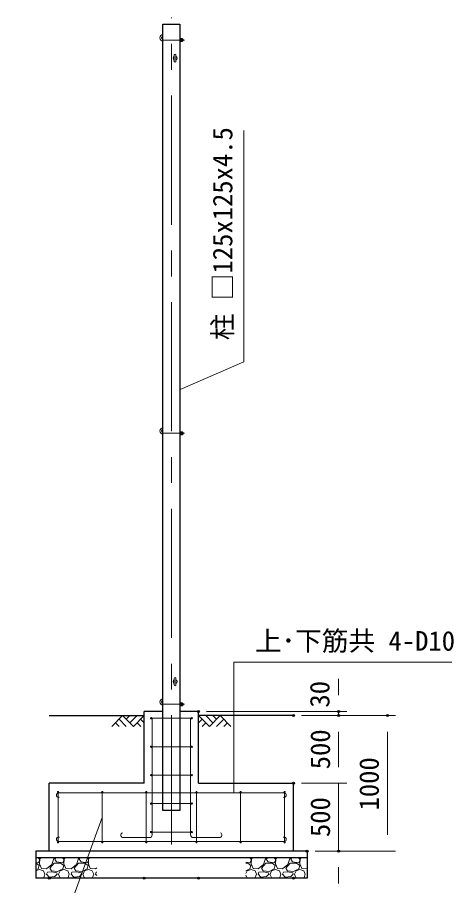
# Model space of a CAD drawing. Units: millimetres, scale not verified. Extents: x -12599 to 12601, y -8909 to 8911.
# Drawn here: x 4890 to 8106, y -2451 to 3955 of the extents above; entities that cross this region are included whole.
import ezdxf
from ezdxf.enums import TextEntityAlignment as Align

# ---------------------------------------------------------------- set-up
doc = ezdxf.new("R2010")
doc.units = ezdxf.units.MM
doc.header["$LTSCALE"] = 30
doc.header["$PDMODE"] = 32
doc.header["$PDSIZE"] = 15
doc.linetypes.add('USER1', pattern=[50.8, 31.75, -6.35, 6.35, -6.35])
for name, color, linetype, lineweight in [('0-0_D-BMK', 2, 'USER1', 13), ('0-1_D-STR1', 1, 'Continuous', 25), ('0-2_D-STR3', 3, 'Continuous', 13), ('0-3_D-BGD', 7, 'Continuous', 25), ('0-4_D-STR-DIM', 7, 'Continuous', 13), ('0-7_D-STR-TXT', 7, 'Continuous', 13), ('0-A_D-STR4', 7, 'Continuous', 25), ('0-B_D-DCR-HCH', 7, 'Continuous', 13)]:
    doc.layers.add(name, color=color, linetype=linetype, lineweight=lineweight)
doc.layers.add('0-6_Defpoints', color=8, linetype='Continuous')
doc.styles.add('ＭＳ ゴシック', font='')
doc.styles.get('ＭＳ ゴシック').set_extended_font_data('MS Gothic')

msp = doc.modelspace()

# ---------------------------------------------------------------- linework, layer by layer
at = {"layer": '0-0_D-BMK'}
for p, q in [((6025.15, -2146.93), (6025.15, 3955.07)), ((5962.65, 3787.07), (6122.65, 3787.07)), ((5962.65, 887.07), (6122.65, 887.07)), ((5962.65, -1112.93), (6122.65, -1112.93))]:
    msp.add_line(p, q, dxfattribs=at)
at = {"layer": '0-1_D-STR1'}
msp.add_lwpolyline([(5962.65, 3904.07), (6087.65, 3904.07), (6087.65, -1895.93), (5962.65, -1895.93)], close=True, dxfattribs=at)
at = {"layer": '0-2_D-STR3'}
for p, q in [((6087.65, 3798.02), (6087.65, 3776.12)), ((6087.65, 3798.02), (6096.85, 3798.02)), ((6087.65, 3792.54), (6096.85, 3792.54)), ((6087.65, 3781.59), (6096.85, 3781.59)), ((6097.65, 3798.02), (6097.65, 3776.12)), ((6097.65, 3798.02), (6106.85, 3798.02)), ((6097.65, 3795.68), (6097.65, 3778.45)), ((6097.65, 3792.54), (6106.85, 3792.54)), ((6097.65, 3781.59), (6106.85, 3781.59)), ((6107.65, 3795.68), (6107.65, 3778.45)), ((6107.65, 3793.07), (6111.71, 3793.07)), ((6107.65, 3792.12), (6112.65, 3792.12)), ((6107.65, 3781.07), (6111.71, 3781.07)), ((6112.65, 3792.12), (6111.71, 3793.07)), ((6111.71, 3793.07), (6111.71, 3781.07)), ((6112.65, 3792.12), (6112.65, 3782.01)), ((6087.65, 3776.12), (6096.85, 3776.12)), ((6097.65, 3776.12), (6106.85, 3776.12)), ((6046.4, 3630.32), (6046.4, 3677.82)), ((6058.9, 3630.32), (6058.9, 3677.82)), ((6087.65, 898.02), (6087.65, 876.12)), ((6087.65, 898.02), (6096.85, 898.02)), ((6097.65, 898.02), (6097.65, 876.12)), ((6097.65, 898.02), (6106.85, 898.02)), ((6087.65, 892.54), (6096.85, 892.54)), ((6087.65, 881.59), (6096.85, 881.59)), ((6087.65, 876.12), (6096.85, 876.12)), ((6097.65, 895.68), (6097.65, 878.45)), ((6097.65, 892.54), (6106.85, 892.54)), ((6097.65, 881.59), (6106.85, 881.59)), ((6097.65, 876.12), (6106.85, 876.12)), ((6107.65, 895.68), (6107.65, 878.45)), ((6107.65, 893.07), (6111.71, 893.07)), ((6107.65, 892.12), (6112.65, 892.12)), ((6107.65, 881.07), (6111.71, 881.07)), ((6112.65, 892.12), (6111.71, 893.07)), ((6111.71, 893.07), (6111.71, 881.07)), ((6112.65, 892.12), (6112.65, 882.01)), ((6046.4, -969.68), (6046.4, -922.18)), ((6058.9, -969.68), (6058.9, -922.18)), ((6087.65, -1101.98), (6087.65, -1123.88)), ((6087.65, -1101.98), (6096.85, -1101.98)), ((6087.65, -1107.46), (6096.85, -1107.46)), ((6087.65, -1118.41), (6096.85, -1118.41)), ((6087.65, -1123.88), (6096.85, -1123.88)), ((6097.65, -1101.98), (6097.65, -1123.88)), ((6097.65, -1101.98), (6106.85, -1101.98)), ((6097.65, -1104.32), (6097.65, -1121.55)), ((6097.65, -1107.46), (6106.85, -1107.46)), ((6097.65, -1118.41), (6106.85, -1118.41)), ((6097.65, -1123.88), (6106.85, -1123.88)), ((6107.65, -1104.32), (6107.65, -1121.55)), ((6107.65, -1106.93), (6111.71, -1106.93)), ((6107.65, -1107.88), (6112.65, -1107.88)), ((6107.65, -1118.93), (6111.71, -1118.93)), ((6112.65, -1107.88), (6111.71, -1106.93)), ((6111.71, -1106.93), (6111.71, -1118.93)), ((6112.65, -1107.88), (6112.65, -1117.99)), ((6175.15, -1215.93), (5875.15, -1215.93)), ((5883.15, -2076.27), (5883.15, -1215.93)), ((6167.15, -2076.27), (6167.15, -1215.93)), ((6175.15, -1425.93), (5875.15, -1425.93)), ((6175.15, -1635.93), (5875.15, -1635.93)), ((5190.15, -2130.93), (5190.15, -1760.93)), ((5190.15, -1767.43), (6860.15, -1767.43)), ((5515.15, -2130.93), (5515.15, -1760.93)), ((5840.15, -2130.93), (5840.15, -1760.93)), ((6210.15, -2130.93), (6210.15, -1760.93)), ((6535.15, -2130.93), (6535.15, -1760.93)), ((6860.15, -2130.93), (6860.15, -1760.93)), ((6175.15, -1845.93), (5875.15, -1845.93)), ((5863.15, -2096.27), (5670.22, -2096.27)), ((6175.15, -2055.93), (5875.15, -2055.93)), ((6187.15, -2096.27), (6380.08, -2096.27)), ((5190.15, -2124.43), (6860.15, -2124.43))]:
    msp.add_line(p, q, dxfattribs=at)
for points in [[(6107.65, 3782.01), (6112.65, 3782.01), (6111.71, 3781.07)], [(6107.65, 882.01), (6112.65, 882.01), (6111.71, 881.07)], [(6107.65, -1117.99), (6112.65, -1117.99), (6111.71, -1118.93)]]:
    msp.add_lwpolyline(points, dxfattribs=at)
for centre in [(5875.15, -1215.93), (6175.15, -1215.93), (5875.15, -1425.93), (6175.15, -1425.93), (5875.15, -1635.93), (6175.15, -1635.93), (5190.15, -1760.93), (5515.15, -1760.93), (5840.15, -1760.93), (6210.15, -1760.93), (6535.15, -1760.93), (6860.15, -1760.93), (5875.15, -1845.93), (6175.15, -1845.93), (5875.15, -2055.93), (6175.15, -2055.93), (5190.15, -2130.93), (5515.15, -2130.93), (5840.15, -2130.93), (6210.15, -2130.93), (6535.15, -2130.93), (6860.15, -2130.93)]:
    msp.add_circle(centre, 5, dxfattribs=at)
for centre, radius, start, end in [((5962.65, 3804.07), 23, 90, 270), ((5962.65, 3804.07), 11, 90, 270), ((6092.67, 3795.28), 5, 326.78843, 33.21157), ((6078.52, 3787.07), 19.14, 343.37369, 16.62631), ((6092.67, 3778.85), 5, 326.78843, 33.21157), ((6102.67, 3795.28), 5, 326.78843, 33.21157), ((6088.52, 3787.07), 19.14, 343.37369, 16.62631), ((6102.67, 3778.85), 5, 326.78843, 33.21157), ((6052.65, 3654.07), 15, 114.62432, 245.37568), ((6052.65, 3677.82), 6.25, 0, 180), ((6052.65, 3654.07), 15, 294.62432, 65.37568), ((6052.65, 3630.32), 6.25, 180, 0), ((5962.65, 904.07), 23, 90, 270), ((5962.65, 904.07), 11, 90, 270), ((6092.67, 895.28), 5, 326.78843, 33.21157), ((6102.67, 895.28), 5, 326.78843, 33.21157), ((6078.52, 887.07), 19.14, 343.37369, 16.62631), ((6092.67, 878.85), 5, 326.78843, 33.21157), ((6088.52, 887.07), 19.14, 343.37369, 16.62631), ((6102.67, 878.85), 5, 326.78843, 33.21157), ((6052.65, -945.93), 15, 114.62432, 245.37568), ((6052.65, -922.18), 6.25, 0, 180), ((6052.65, -945.93), 15, 294.62432, 65.37568), ((6052.65, -969.68), 6.25, 180, 0), ((5962.65, -1095.93), 23, 90, 270), ((5962.65, -1095.93), 11, 90, 270), ((6092.67, -1104.72), 5, 326.78843, 33.21157), ((6078.52, -1112.93), 19.14, 343.37369, 16.62631), ((6092.67, -1121.15), 5, 326.78843, 33.21157), ((6102.67, -1104.72), 5, 326.78843, 33.21157), ((6088.52, -1112.93), 19.14, 343.37369, 16.62631), ((6102.67, -1121.15), 5, 326.78843, 33.21157), ((5194.38, -1783.43), 16.55, 104.8143, 289.60849), ((6855.92, -1783.43), 16.55, 250.39151, 75.1857), ((5194.38, -2108.44), 16.55, 70.39151, 255.1857), ((5671.05, -2077.61), 18.68, 111.66589, 272.52545), ((5863.15, -2076.27), 20, 270, 0), ((6187.15, -2076.27), 20, 180, 270), ((6379.26, -2077.61), 18.68, 267.47455, 68.33411), ((6855.92, -2108.44), 16.55, 284.8143, 109.60849)]:
    msp.add_arc(centre, radius, start, end, dxfattribs=at)
at = {"layer": '0-3_D-BGD'}
for p, q in [((5125.15, -1195.93), (5825.15, -1195.93)), ((6925.15, -1195.93), (6225.15, -1195.93))]:
    msp.add_line(p, q, dxfattribs=at)
at = {"layer": '0-4_D-STR-DIM'}
for p, q in [((7258.15, -1045.93), (7258.15, -925.93)), ((6285.15, -1165.93), (7318.15, -1165.93)), ((6985.15, -1195.93), (7318.15, -1195.93)), ((6985.15, -1195.93), (7318.15, -1195.93)), ((6985.15, -1195.93), (7678.15, -1195.93)), ((7258.15, -1195.93), (7258.15, -1165.93)), ((7258.15, -1575.93), (7258.15, -1315.93)), ((7258.15, -1315.93), (7258.15, -1435.93)), ((7618.15, -2075.93), (7618.15, -1315.93)), ((7258.15, -1575.93), (7258.15, -1455.93)), ((6985.15, -1695.93), (7318.15, -1695.93)), ((6985.15, -1695.93), (7318.15, -1695.93)), ((7258.15, -1695.93), (7258.15, -2195.93)), ((7085.15, -2195.93), (7318.15, -2195.93)), ((7085.15, -2195.93), (7678.15, -2195.93)), ((7258.15, -2315.93), (7258.15, -2435.93))]:
    msp.add_line(p, q, dxfattribs=at)
at = {"layer": '0-6_Defpoints'}
for p in [(6225.15, -1165.93), (6925.15, -1195.93), (7258.15, -1165.93), (7258.15, -1195.93), (7618.15, -1195.93), (6925.15, -1695.93), (7025.15, -2195.93), (7258.15, -2195.93), (5125.15, -2395.93), (5825.15, -2395.93), (6225.15, -2395.93), (6925.15, -2395.93)]:
    msp.add_point(p, dxfattribs=at)
at = {"layer": '0-7_D-STR-TXT'}
for points in [[(6558.78, 3121.18), (6558.78, 1414.35), (6089.49, 1210.15)], [(8092.25, -802.48), (6486.69, -802.48), (6486.69, -1765.43)], [(4316.03, -2767), (5218.5, -2767), (5514.47, -1947.81)]]:
    msp.add_lwpolyline(points, dxfattribs=at)
at = {"layer": '0-A_D-STR4'}
for p, q in [((5962.65, -1165.93), (5825.15, -1165.93)), ((5825.15, -1695.93), (5825.15, -1165.93)), ((6225.15, -1165.93), (6087.65, -1165.93)), ((6225.15, -1695.93), (6225.15, -1165.93)), ((5825.15, -1695.93), (5125.15, -1695.93)), ((5125.15, -2195.93), (5125.15, -1695.93)), ((6225.15, -1695.93), (6925.15, -1695.93)), ((6925.15, -2195.93), (6925.15, -1695.93)), ((7025.15, -2195.93), (5025.15, -2195.93)), ((5025.15, -2195.93), (5025.15, -2395.93)), ((7025.15, -2195.93), (7025.15, -2395.93)), ((7025.15, -2245.93), (5025.15, -2245.93)), ((7025.15, -2395.93), (5025.15, -2395.93))]:
    msp.add_line(p, q, dxfattribs=at)
at = {"layer": '0-B_D-DCR-HCH'}
for p, q in [((5665.52, -1195.93), (5585.7, -1275.75)), ((5665.52, -1195.93), (5745.33, -1275.75)), ((5692.12, -1222.54), (5718.73, -1195.93)), ((5718.73, -1249.15), (5771.94, -1195.93)), ((5745.33, -1275.75), (5825.15, -1195.93)), ((6304.97, -1275.75), (6225.15, -1195.93)), ((6331.58, -1249.15), (6278.36, -1195.93)), ((6384.79, -1195.93), (6304.97, -1275.75)), ((6358.32, -1222.68), (6331.58, -1195.93)), ((6384.79, -1195.93), (6464.61, -1275.75)), ((5612.3, -1249.15), (5639.03, -1275.75)), ((5638.91, -1222.54), (5692.37, -1275.75)), ((5771.94, -1249.15), (5798.67, -1275.75)), ((5798.55, -1222.54), (5825.15, -1249.02)), ((6251.76, -1222.54), (6225.15, -1249.02)), ((6278.36, -1249.15), (6251.64, -1275.75)), ((6411.39, -1222.54), (6357.94, -1275.75)), ((6438, -1249.15), (6411.27, -1275.75)), ((5025.15, -2279.25), (5044.04, -2281.52)), ((5025.15, -2285.12), (5027.84, -2285.12)), ((5027.84, -2285.12), (5051.24, -2301.32)), ((5053.04, -2254.52), (5043.23, -2245.93)), ((5044.04, -2281.52), (5053.04, -2265.32)), ((5051.24, -2301.32), (5044.04, -2326.52)), ((5054.84, -2252.72), (5053.04, -2290.52)), ((5053.04, -2265.32), (5053.04, -2254.52)), ((5053.04, -2290.52), (5067.44, -2324.72)), ((5062.28, -2245.93), (5054.84, -2252.72)), ((5128.64, -2321.12), (5161.04, -2285.12)), ((5144.84, -2295.92), (5159.24, -2250.92)), ((5159.24, -2250.92), (5156.2, -2245.93)), ((5161.04, -2285.12), (5207.84, -2285.12)), ((5173.23, -2245.93), (5164.64, -2254.52)), ((5164.64, -2254.52), (5179.04, -2276.12)), ((5179.04, -2276.12), (5224.04, -2281.52)), ((5207.84, -2285.12), (5231.24, -2301.32)), ((5233.04, -2254.52), (5223.23, -2245.93)), ((5224.04, -2281.52), (5233.04, -2265.32)), ((5231.24, -2301.32), (5224.04, -2326.52)), ((5234.84, -2252.72), (5233.04, -2290.52)), ((5233.04, -2265.32), (5233.04, -2254.52)), ((5233.04, -2290.52), (5247.44, -2324.72)), ((5242.28, -2245.93), (5234.84, -2252.72)), ((5285.24, -2326.52), (5324.84, -2295.92)), ((5308.64, -2321.12), (5341.04, -2285.12)), ((5324.84, -2295.92), (5339.24, -2250.92)), ((5339.24, -2250.92), (5336.2, -2245.93)), ((5341.04, -2285.12), (5387.84, -2285.12)), ((5353.23, -2245.93), (5344.64, -2254.52)), ((5344.64, -2254.52), (5359.04, -2276.12)), ((5359.04, -2276.12), (5404.04, -2281.52)), ((5387.84, -2285.12), (5411.24, -2301.32)), ((5413.04, -2254.52), (5403.23, -2245.93)), ((5404.04, -2281.52), (5413.04, -2265.32)), ((5411.24, -2301.32), (5404.04, -2326.52)), ((5414.84, -2252.72), (5413.04, -2290.52)), ((5413.04, -2265.32), (5413.04, -2254.52)), ((5413.04, -2290.52), (5427.44, -2324.72)), ((5422.28, -2245.93), (5414.84, -2252.72)), ((6575.15, -2278.05), (6604.04, -2281.52)), ((6575.15, -2285.12), (6587.84, -2285.12)), ((6587.84, -2285.12), (6611.24, -2301.32)), ((6613.04, -2254.52), (6603.23, -2245.93)), ((6604.04, -2281.52), (6613.04, -2265.32)), ((6611.24, -2301.32), (6604.04, -2326.52)), ((6614.84, -2252.72), (6613.04, -2290.52)), ((6613.04, -2265.32), (6613.04, -2254.52)), ((6613.04, -2290.52), (6627.44, -2324.72)), ((6622.28, -2245.93), (6614.84, -2252.72)), ((6688.64, -2321.12), (6721.04, -2285.12)), ((6704.84, -2295.92), (6719.24, -2250.92)), ((6719.24, -2250.92), (6716.2, -2245.93)), ((6721.04, -2285.12), (6767.84, -2285.12)), ((6733.23, -2245.93), (6724.64, -2254.52)), ((6724.64, -2254.52), (6739.04, -2276.12)), ((6739.04, -2276.12), (6784.04, -2281.52)), ((6767.84, -2285.12), (6791.24, -2301.32)), ((6793.04, -2254.52), (6783.23, -2245.93)), ((6784.04, -2281.52), (6793.04, -2265.32)), ((6791.24, -2301.32), (6784.04, -2326.52)), ((6794.84, -2252.72), (6793.04, -2290.52)), ((6793.04, -2265.32), (6793.04, -2254.52)), ((6793.04, -2290.52), (6807.44, -2324.72)), ((6802.28, -2245.93), (6794.84, -2252.72)), ((6845.24, -2326.52), (6884.84, -2295.92)), ((6868.64, -2321.12), (6901.04, -2285.12)), ((6884.84, -2295.92), (6899.24, -2250.92)), ((6899.24, -2250.92), (6896.2, -2245.93)), ((6901.04, -2285.12), (6947.84, -2285.12)), ((6913.23, -2245.93), (6904.64, -2254.52)), ((6904.64, -2254.52), (6919.04, -2276.12)), ((6919.04, -2276.12), (6964.04, -2281.52)), ((6947.84, -2285.12), (6971.24, -2301.32)), ((6973.04, -2254.52), (6963.23, -2245.93)), ((6964.04, -2281.52), (6973.04, -2265.32)), ((6971.24, -2301.32), (6964.04, -2326.52)), ((6974.84, -2252.72), (6973.04, -2290.52)), ((6973.04, -2265.32), (6973.04, -2254.52)), ((6973.04, -2290.52), (6987.44, -2324.72)), ((6982.28, -2245.93), (6974.84, -2252.72)), ((5044.04, -2326.52), (5025.15, -2336.42)), ((5025.15, -2340.64), (5053.04, -2331.92)), ((5053.04, -2331.92), (5081.84, -2342.72)), ((5081.84, -2342.72), (5092.64, -2366.12)), ((5083.64, -2391.32), (5092.64, -2366.12)), ((5105.24, -2366.12), (5110.64, -2351.72)), ((5125.04, -2387.72), (5105.24, -2366.12)), ((5144.84, -2348.12), (5110.64, -2351.72)), ((5141.24, -2342.72), (5128.64, -2321.12)), ((5186.24, -2346.32), (5141.24, -2342.72)), ((5180.84, -2357.12), (5144.84, -2348.12)), ((5182.64, -2366.12), (5166.44, -2384.12)), ((5182.64, -2366.12), (5180.84, -2357.12)), ((5224.04, -2326.52), (5186.24, -2346.32)), ((5191.64, -2366.12), (5202.44, -2391.32)), ((5193.44, -2366.12), (5204.24, -2340.92)), ((5204.24, -2340.92), (5233.04, -2331.92)), ((5233.04, -2331.92), (5261.84, -2342.72)), ((5247.44, -2324.72), (5285.24, -2326.52)), ((5261.84, -2342.72), (5272.64, -2366.12)), ((5263.64, -2391.32), (5272.64, -2366.12)), ((5285.24, -2366.12), (5290.64, -2351.72)), ((5305.04, -2387.72), (5285.24, -2366.12)), ((5324.84, -2348.12), (5290.64, -2351.72)), ((5321.24, -2342.72), (5308.64, -2321.12)), ((5366.24, -2346.32), (5321.24, -2342.72)), ((5360.84, -2357.12), (5324.84, -2348.12)), ((5362.64, -2366.12), (5346.44, -2384.12)), ((5362.64, -2366.12), (5360.84, -2357.12)), ((5404.04, -2326.52), (5366.24, -2346.32)), ((5371.64, -2366.12), (5382.44, -2391.32)), ((5373.44, -2366.12), (5384.24, -2340.92)), ((5384.24, -2340.92), (5413.04, -2331.92)), ((5413.04, -2331.92), (5441.84, -2342.72)), ((5427.44, -2324.72), (5465.24, -2326.52)), ((5441.84, -2342.72), (5452.64, -2366.12)), ((5443.64, -2391.32), (5452.64, -2366.12)), ((5465.24, -2326.52), (5475.15, -2318.86)), ((5465.24, -2366.12), (5470.64, -2351.72)), ((5475.15, -2376.93), (5465.24, -2366.12)), ((5475.15, -2351.25), (5470.64, -2351.72)), ((6604.04, -2326.52), (6575.15, -2341.65)), ((6575.15, -2362.13), (6584.24, -2340.92)), ((6584.24, -2340.92), (6613.04, -2331.92)), ((6613.04, -2331.92), (6641.84, -2342.72)), ((6641.84, -2342.72), (6652.64, -2366.12)), ((6643.64, -2391.32), (6652.64, -2366.12)), ((6665.24, -2366.12), (6670.64, -2351.72)), ((6685.04, -2387.72), (6665.24, -2366.12)), ((6704.84, -2348.12), (6670.64, -2351.72)), ((6701.24, -2342.72), (6688.64, -2321.12)), ((6746.24, -2346.32), (6701.24, -2342.72)), ((6740.84, -2357.12), (6704.84, -2348.12)), ((6742.64, -2366.12), (6726.44, -2384.12)), ((6742.64, -2366.12), (6740.84, -2357.12)), ((6784.04, -2326.52), (6746.24, -2346.32)), ((6751.64, -2366.12), (6762.44, -2391.32)), ((6753.44, -2366.12), (6764.24, -2340.92)), ((6764.24, -2340.92), (6793.04, -2331.92)), ((6793.04, -2331.92), (6821.84, -2342.72)), ((6807.44, -2324.72), (6845.24, -2326.52)), ((6821.84, -2342.72), (6832.64, -2366.12)), ((6823.64, -2391.32), (6832.64, -2366.12)), ((6845.24, -2366.12), (6850.64, -2351.72)), ((6865.04, -2387.72), (6845.24, -2366.12)), ((6884.84, -2348.12), (6850.64, -2351.72)), ((6881.24, -2342.72), (6868.64, -2321.12)), ((6926.24, -2346.32), (6881.24, -2342.72)), ((6920.84, -2357.12), (6884.84, -2348.12)), ((6922.64, -2366.12), (6906.44, -2384.12)), ((6922.64, -2366.12), (6920.84, -2357.12)), ((6964.04, -2326.52), (6926.24, -2346.32)), ((6931.64, -2366.12), (6942.44, -2391.32)), ((6933.44, -2366.12), (6944.24, -2340.92)), ((6944.24, -2340.92), (6973.04, -2331.92)), ((6973.04, -2331.92), (7001.84, -2342.72)), ((6987.44, -2324.72), (7025.15, -2326.52)), ((7001.84, -2342.72), (7012.64, -2366.12)), ((7003.64, -2391.32), (7012.64, -2366.12)), ((5025.15, -2392.12), (5038.13, -2395.93)), ((5067.96, -2395.93), (5083.64, -2391.32)), ((5096.24, -2394.92), (5095.13, -2395.93)), ((5108.4, -2395.93), (5096.24, -2394.92)), ((5166.44, -2384.12), (5125.04, -2387.72)), ((5170.04, -2394.92), (5167.68, -2395.93)), ((5173.08, -2395.93), (5170.04, -2394.92)), ((5202.44, -2391.32), (5218.13, -2395.93)), ((5247.96, -2395.93), (5263.64, -2391.32)), ((5276.24, -2394.92), (5275.13, -2395.93)), ((5288.4, -2395.93), (5276.24, -2394.92)), ((5346.44, -2384.12), (5305.04, -2387.72)), ((5350.04, -2394.92), (5347.68, -2395.93)), ((5353.08, -2395.93), (5350.04, -2394.92)), ((5382.44, -2391.32), (5398.13, -2395.93)), ((5427.96, -2395.93), (5443.64, -2391.32)), ((5456.24, -2394.92), (5455.13, -2395.93)), ((5468.4, -2395.93), (5456.24, -2394.92)), ((6575.15, -2374.31), (6582.44, -2391.32)), ((6582.44, -2391.32), (6598.13, -2395.93)), ((6627.96, -2395.93), (6643.64, -2391.32)), ((6656.24, -2394.92), (6655.13, -2395.93)), ((6668.4, -2395.93), (6656.24, -2394.92)), ((6726.44, -2384.12), (6685.04, -2387.72)), ((6730.04, -2394.92), (6727.68, -2395.93)), ((6733.08, -2395.93), (6730.04, -2394.92)), ((6762.44, -2391.32), (6778.13, -2395.93)), ((6807.96, -2395.93), (6823.64, -2391.32)), ((6836.24, -2394.92), (6835.13, -2395.93)), ((6848.4, -2395.93), (6836.24, -2394.92)), ((6906.44, -2384.12), (6865.04, -2387.72)), ((6910.04, -2394.92), (6907.68, -2395.93)), ((6913.08, -2395.93), (6910.04, -2394.92)), ((6942.44, -2391.32), (6958.13, -2395.93)), ((6987.96, -2395.93), (7003.64, -2391.32)), ((7016.24, -2394.92), (7015.13, -2395.93)), ((7025.15, -2395.66), (7016.24, -2394.92))]:
    msp.add_line(p, q, dxfattribs=at)
for points in [[(5067.44, -2324.72), (5105.24, -2326.52), (5144.84, -2295.92)], [(6627.44, -2324.72), (6665.24, -2326.52), (6704.84, -2295.92)]]:
    msp.add_lwpolyline(points, dxfattribs=at)

# ---------------------------------------------------------------- texts
at = {"layer": '0-4_D-STR-DIM', "style": 'ＭＳ ゴシック'}
for s, p in [('30', (7233.85, -1137.32)), ('500', (7237.9, -1592.56)), ('1000', (7597.9, -1896.63)), ('500', (7237.91, -2092.56))]:
    msp.add_text(s, height=144.3, rotation=90, dxfattribs=at).set_placement(p, align=Align.BOTTOM_LEFT)
at = {"layer": '0-7_D-STR-TXT', "style": 'ＭＳ ゴシック'}
msp.add_text('柱 □125x125x4.5', height=144.3, rotation=90, dxfattribs=at).set_placement((6517.97, 1573.21), align=Align.BOTTOM_LEFT)
msp.add_text('上･下筋共 4-D10', height=144.3, dxfattribs=at).set_placement((6641.74, -760.54), align=Align.BOTTOM_LEFT)

doc.saveas('drawing.dxf')
